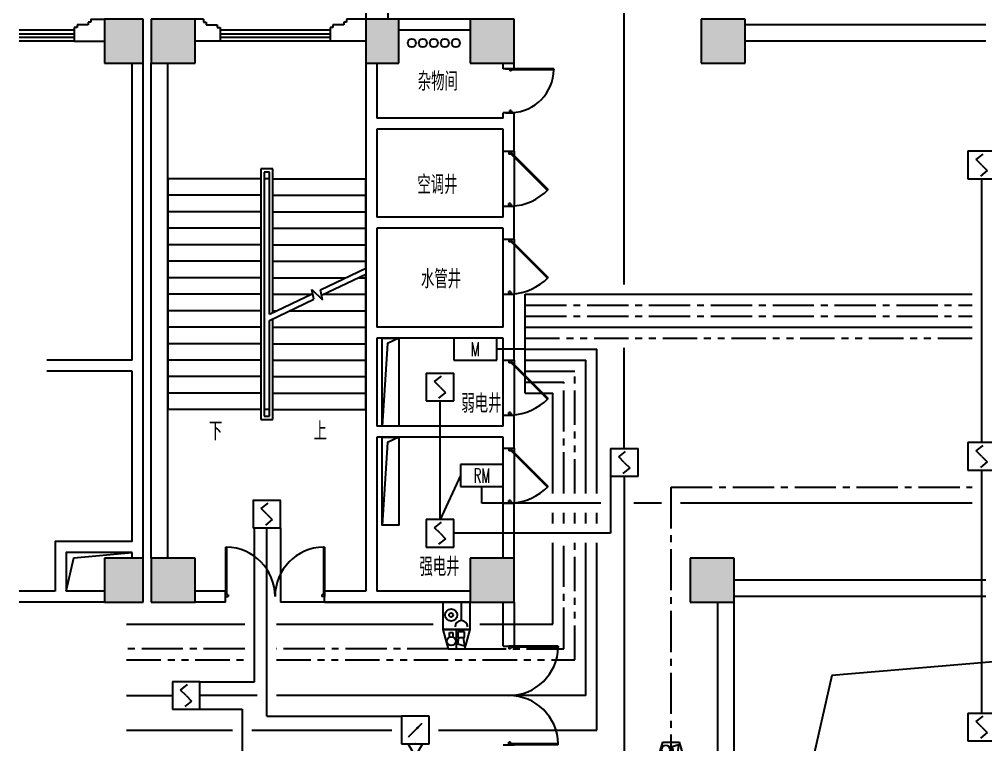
# Model space of a CAD drawing. Extents: x 190999 to 918899, y -200814 to 215286.
# Drawn here: x 771049 to 788621, y 72409 to 85604 of the extents above; entities that cross this region are included whole.
import ezdxf
from ezdxf.enums import TextEntityAlignment as Align

# ---------------------------------------------------------------- set-up
doc = ezdxf.new("R2010")
doc.units = 0
doc.header["$LTSCALE"] = 1000
doc.header["$MEASUREMENT"] = 0
doc.linetypes.add('CENTER2', pattern=[1.125, 0.75, -0.125, 0.125, -0.125])
doc.linetypes.add('PHANTOM2', pattern=[1.25, 0.625, -0.125, 0.125, -0.125, 0.125, -0.125])
for name, color, linetype in [('00-EQUIP', 3, 'Continuous'), ('00-WIRE-4', 6, 'Continuous'), ('A-墙线', 2, 'Continuous'), ('A-外窗', 145, 'Continuous'), ('A-门', 167, 'Continuous'), ('COLUMN', 2, 'Continuous'), ('DIM_SYMB', 3, 'Continuous'), ('PUB_HATCH', 250, 'Continuous'), ('PUB_TEXT', 7, 'Continuous'), ('STAIR', 5, 'Continuous'), ('房间名称', 7, 'Continuous'), ('洞口线', 165, 'Continuous'), ('电井开洞', 97, 'Continuous'), ('雨水管', 151, 'Continuous')]:
    doc.layers.add(name, color=color, linetype=linetype)
doc.styles.add('_COMPLEX', font='COMPLEX.shx', dxfattribs={"width": 0.5})
doc.styles.add('_TCH_DIM', font='SIMPLEX', dxfattribs={"bigfont": 'GBCBIG'})
doc.styles.get("Standard").update_dxf_attribs({"font": 'simhei.ttf'})
doc.styles.add('XXK', font='romans.shx', dxfattribs={"width": 0.75, "bigfont": 'hzf.shx'})
doc.linetypes.add('4INE', pattern='A,1,-0.15,["4",XXK,S=0.3,R=0,X=-0.1,Y=-0.1],-0.25', length=1.4)
doc.linetypes.add('BIG-DLINE', pattern='A,1,-0.15,["D",XXK,S=0.2,R=0,X=-0.1,Y=-0.09],-0.2', length=1.35)

# ---------------------------------------------------------------- blocks, each defined once
blk = doc.blocks.new('m1800')
at = {"layer": 'A-墙线'}
for p, q in [((-900, -100), (-900, 100)), ((900, -100), (900, 100))]:
    blk.add_line(p, q, dxfattribs=at)
at = {"layer": 'A-门'}
for p, q in [((-900, 900), (-899.9999999999418, 9.313225746154785e-10)), ((-900, 900), (-880.0000000000582, 899.9999999990687)), ((-880.0000000000582, 899.9999999990687), (-879.9999999999418, 50.00000000093132)), ((880.0000000000582, 899.9999999990687), (879.9999999999418, 50.00000000093132)), ((900, 900), (880.0000000000582, 899.9999999990687)), ((900, 900), (899.9999999999418, 9.313225746154785e-10)), ((-899.9999999999418, 50.00000000093132), (-870.0000000000582, 50.00000000093132)), ((-899.9999999999418, 9.313225746154785e-10), (-849.9999999999418, 9.313225746154785e-10)), ((-870.0000000000582, 50.00000000093132), (-870, 30)), ((-870, 30), (-849.9999999999418, 30.00000000093132)), ((-849.9999999999418, 30.00000000186265), (-849.9999999999418, 9.313225746154785e-10)), ((849.9999999999418, 30.00000000186265), (849.9999999999418, 9.313225746154785e-10)), ((870, 30), (849.9999999999418, 30.00000000093132)), ((899.9999999999418, 9.313225746154785e-10), (849.9999999999418, 9.313225746154785e-10)), ((870.0000000000582, 50.00000000093132), (870, 30)), ((899.9999999999418, 50.00000000093132), (870.0000000000582, 50.00000000093132))]:
    blk.add_line(p, q, dxfattribs=at)
for centre, start, end in [((-900, 0), 0, 88.72665564132167), ((900, 0), 91.27334436201257, 180)]:
    blk.add_arc(centre, 900, start, end, dxfattribs=at)
blk = doc.blocks.new('bfm01')
at = {"layer": 'A-墙线'}
for p, q in [((-200.0030517580453, -0.004291533608920872), (-0.003051758045330644, -0.004291533608920872)), ((-200.0030517580453, -1000.004291533609), (-0.003051758045330644, -1000.004291533609))]:
    blk.add_line(p, q, dxfattribs=at)
at = {"layer": 'A-门'}
for p, q in [((-200.0030517578125, -1000.004291533609), (-200.0030517578125, -0.004291533608920872)), ((-100.003051757114, -0.004291533667128533), (-100.003051757114, -50.00429153366713)), ((-70.00305175618269, -50.00429153366713), (-100.003051757114, -50.00429153366713)), ((-50.00305175711401, -30.00429153355071), (-70.00305175804533, -30.00429153360892)), ((-70.00305175804533, -30.00429153360892), (-70.00305175711401, -50.00429153366713)), ((-64.14518738078186, -44.14642715716036), (-50.0030517570849, -30.0042915334343)), ((-64.14518738081097, -44.14642715721857), (602.9494616675365, -711.241076205275)), ((-50.00305175711401, -0.004291533667128533), (-50.00305175711401, -30.00429153355071)), ((-50.00305175714311, -30.00429153360892), (617.0330152155366, -697.0403585060849)), ((-0.003051758045330644, -0.004291533608920872), (-0.003051758045330644, -1000.004291533609)), ((-70.00305175618269, -950.0042915336671), (-100.003051757114, -950.0042915336671)), ((-100.003051757114, -1000.004291533667), (-100.003051757114, -950.0042915336671)), ((-50.00305175711401, -1000.004291533667), (-100.003051757114, -1000.004291533667)), ((-70.00305175804533, -970.0042915337253), (-70.00305175711401, -950.0042915336671)), ((-50.00305175711401, -970.0042915337835), (-70.00305175804533, -970.0042915337253)), ((-50.00305175711401, -1000.004291533667), (-50.00305175711401, -970.0042915337835))]:
    blk.add_line(p, q, dxfattribs=at)
blk.add_arc((-100.003051757114, -0.004291533667128533), 1000, 272.8659839719306, 315.8103116972138, dxfattribs=at)
blk = doc.blocks.new('m1000')
at = {"layer": 'A-墙线'}
for p, q in [((0, 0), (0, 200)), ((1000, 0), (1000, 200))]:
    blk.add_line(p, q, dxfattribs=at)
at = {"layer": 'A-门'}
for p, q in [((0, 1100), (5.820766091346741e-11, 100.0000000009313)), ((0, 1100), (19.99999999994179, 1099.999999999069)), ((19.99999999994179, 1099.999999999069), (20.00000000005821, 150.0000000009313)), ((5.820766091346741e-11, 150.0000000009313), (29.99999999994179, 150.0000000009313)), ((5.820766091346741e-11, 100.0000000009313), (50.00000000005821, 100.0000000009313)), ((29.99999999994179, 150.0000000009313), (30, 130)), ((30, 130), (50.00000000005821, 130.0000000009313)), ((50.00000000005821, 130.0000000018626), (50.00000000005821, 100.0000000009313)), ((950.0000000000582, 130.0000000018626), (950.0000000000582, 100.0000000009313)), ((970.0000000001164, 130), (950.0000000000582, 130.0000000009313)), ((1000.000000000058, 100.0000000009313), (950.0000000000582, 100.0000000009313)), ((970.0000000001746, 150.0000000009313), (970.0000000001164, 130)), ((1000.000000000058, 150.0000000009313), (970.0000000001746, 150.0000000009313)), ((1000.000000000058, 150.0000000009313), (1000.000000000058, 100.0000000009313))]:
    blk.add_line(p, q, dxfattribs=at)
blk.add_arc((5.820766091346741e-11, 100.0000000009313), 1000, 2.865983971930656, 88.85400800037786, dxfattribs=at)
blk = doc.blocks.new('_LINKPT1')
at = {"color": 0}
blk.add_line((0, 0), (0, 0), dxfattribs=at)
blk = doc.blocks.new('3S1KCGW2')
for p, q in [((0.499999999999875, 0.499999999999875), (-0.499999999999875, 0.499999999999875)), ((-0.499999999999875, 0.499999999999875), (-0.499999999999875, -0.499999999999875)), ((-0.2, 0.2), (0.05, 0.4)), ((0.499999999999875, -0.499999999999875), (0.499999999999875, 0.499999999999875)), ((0, 0), (-0.2, 0.2)), ((0, 0), (0.2, -0.2)), ((0.2, -0.2), (-0.05, -0.4)), ((-0.499999999999875, -0.499999999999875), (0.499999999999875, -0.499999999999875))]:
    blk.add_line(p, q)
at = {"const_width": 0.04, "flags": 128}
blk.add_lwpolyline([(-0.499999999999875, -0.499999999999875), (-0.499999999999875, 0.499999999999875), (0.499999999999875, 0.499999999999875), (0.499999999999875, -0.499999999999875)], close=True, dxfattribs=at)
at = {"xscale": 0.002, "yscale": 0.002, "zscale": 0.002}
for p in [(0, 0.499999999999875), (-0.499999999999875, 0), (0.499999999999875, 0), (0, -0.499999999999875)]:
    blk.add_blockref('_LINKPT1', p, dxfattribs=at)
at = {"flags": 9}
blk.add_attdef('A', (0, 0), '', height=2e-05, dxfattribs=at)
blk = doc.blocks.new('6A2OE7N0')
for p, q in [((-0.3, 0.3499999999999943), (-0.5, -0.3499999999999943)), ((0.3, 0.3499999999999943), (-0.3, 0.3499999999999943)), ((-0.2456702268532281, -0.06106422118475052), (-0.2856702268532281, 0.2589357788152427)), ((-0.2856702268532281, 0.2589357788152427), (-0.04567022685322809, 0.1789357788152302)), ((-0.04567022685322809, 0.1789357788152302), (-0.08567022685322809, -0.06106422118475052)), ((1.776356839400252e-18, 0.3499999999999943), (-1.776356839400252e-18, -0.3499999999999943)), ((0.5, -0.3499999999999943), (0.3, 0.3499999999999943)), ((-0.5, -0.3499999999999943), (0.5, -0.3499999999999943)), ((-0.2856702268532281, -0.06106422118475052), (-0.2856702268532281, -0.2610642211847676)), ((-0.04567022685322809, -0.06106422118475052), (-0.2856702268532281, -0.06106422118475052)), ((-0.2856702268532281, -0.2610642211847676), (-0.04567022685322809, -0.2610642211847676)), ((-0.04567022685322809, -0.2610642211847676), (-0.04567022685322809, -0.06106422118475052)), ((0.1304115314996602, -0.2439790560947586), (0.1304115314996602, -0.0723030258366748)), ((0.2504115314996602, -0.2439790560947586), (0.1304115314996602, -0.2439790560947586)), ((0.2504115314996602, -0.0723030258366748), (0.2504115314996602, -0.2439790560947586))]:
    blk.add_line(p, q)
at = {"const_width": 0.04, "flags": 128}
blk.add_lwpolyline([(-0.5, -0.3499999999999943), (-0.3, 0.3499999999999943), (0.3, 0.3499999999999943), (0.5, -0.3499999999999943)], close=True, dxfattribs=at)
blk.add_circle((0.1904115314996602, 0.07602094390523462), 0.16)
at = {"xscale": 0.002, "yscale": 0.002, "zscale": 0.002}
for p in [(-0.4, 0), (1.776356839400252e-18, 0.3499999999999943), (0.4, 0), (1.776356839400252e-18, -0.3499999999999943)]:
    blk.add_blockref('_LINKPT1', p, dxfattribs=at)
at = {"flags": 9}
blk.add_attdef('A', (0, 0), '', height=2e-05, dxfattribs=at)
blk = doc.blocks.new('6A2DTKY2')
for p, q in [((0.7799999999988358, 0.3999999999996362), (-0.7799999999988358, 0.3999999999996362)), ((-0.7799999999988358, 0.3999999999996362), (-0.7799999999988358, -0.3999999999996362)), ((0.7799999999988358, -0.3999999999996362), (0.7799999999988358, 0.3999999999996362)), ((-0.7799999999988358, -0.3999999999996362), (0.7799999999988358, -0.3999999999996362))]:
    blk.add_line(p, q)
at = {"xscale": 0.002, "yscale": 0.002, "zscale": 0.002}
for p in [(0, 0.3999999999996362), (-0.7799999999988358, 0), (0.7799999999988358, 0), (0, -0.3999999999996362)]:
    blk.add_blockref('_LINKPT1', p, dxfattribs=at)
at = {"style": '_COMPLEX', "width": 0.6, "flags": 8}
blk.add_attdef('$TEXT$', text='', height=0.52, dxfattribs=at).set_placement((0, 0), align=Align.MIDDLE_CENTER)
at = {"flags": 9}
blk.add_attdef('A', (0, 0), '', height=2e-05, dxfattribs=at)
blk = doc.blocks.new('3T1W6ZCM')
for p, q in [((0.5, 0.5), (-0.5, 0.5)), ((-0.5, 0.5), (-0.5, -0.5)), ((0.5, -0.5), (0.5, 0.5)), ((-0.1775382936502865, 0.1720085469460173), (-0.1775382936502865, -0.443376068438738)), ((-0.5, -0.5), (0.5, -0.5))]:
    blk.add_line(p, q)
at = {"const_width": 0.04}
blk.add_lwpolyline([(-0.5, 0.5), (-0.5, -0.5), (0.5, -0.5), (0.5, 0.5)], close=True, dxfattribs=at)
for radius in [0.2218934911243935, 0.07396449704146453]:
    blk.add_circle((0.1969945486489451, -0.02963126059148635), radius)
blk.add_arc((-0.1775382936502865, 0.4027777777155279), 0.2307692307693, 180, 0)
at = {"xscale": 0.002, "yscale": 0.002, "zscale": 0.002}
for p in [(0, 0.5), (-0.5, 0), (0.5, 0), (0, -0.5)]:
    blk.add_blockref('_LINKPT1', p, dxfattribs=at)
at = {"flags": 9}
blk.add_attdef('A', (0, 0), '', height=2e-05, dxfattribs=at)
blk = doc.blocks.new('$VALVE$00000437')
for p in [(0, 0), (86.96662483444015, 124.2674372167858)]:
    blk.add_line(p, (0, 124.2674372167858))
blk.add_lwpolyline([(-125.1919539347655, -72.2796083046087), (125.1919539347655, 72.27960830461234), (125.1919539347618, -72.2796083046087), (-125.1919539347618, 72.27960830461234)], close=True)
for p in [(-125.1919539347655, 1.818989403545856e-12), (125.1919539347655, 1.818989403545856e-12)]:
    blk.add_point(p)
blk = doc.blocks.new('3S2OQ2I8')
for p, q in [((-0.5000000000001503, 0.5000000000001544), (0.5000000000001503, 0.5000000000001544)), ((-0.5000000000001503, -0.5000000000001544), (-0.5000000000001503, 0.5000000000001544)), ((0.5000000000001503, 0.5000000000001544), (0.5000000000001503, -0.5000000000001544)), ((-0.2500000000000752, -0.2500000000000772), (0.2500000000000752, 0.2500000000000772)), ((0.5000000000001503, -0.5000000000001544), (-0.5000000000001503, -0.5000000000001544))]:
    blk.add_line(p, q)
at = {"const_width": 0.04, "flags": 128}
blk.add_lwpolyline([(-0.5000000000001503, -0.5000000000001544), (-0.5000000000001503, 0.5000000000001544), (0.5000000000001503, 0.5000000000001544), (0.5000000000001503, -0.5000000000001544)], close=True, dxfattribs=at)
blk.add_solid([(0.2500000000000752, 0.2500000000000772), (0.02097020215397069, 0.09703461984575805), (0.09711477732838583, 0.02850939278686963)])
at = {"xscale": 0.002, "yscale": 0.002, "zscale": 0.002}
for p in [(0, 0.5000000000001544), (-0.5000000000001503, 0), (0.5000000000001503, 0), (0, -0.5000000000001544)]:
    blk.add_blockref('_LINKPT1', p, dxfattribs=at)
at = {"flags": 9}
blk.add_attdef('A', (0, 0), '', height=2e-05, dxfattribs=at)
blk = doc.blocks.new('6A2DRK5Q')
for p, q in [((0.7799999999988358, 0.3999999999996362), (-0.7799999999988358, 0.3999999999996362)), ((-0.7799999999988358, 0.3999999999996362), (-0.7799999999988358, -0.3999999999996362)), ((0.7799999999988358, -0.3999999999996362), (0.7799999999988358, 0.3999999999996362)), ((-0.7799999999988358, -0.3999999999996362), (0.7799999999988358, -0.3999999999996362))]:
    blk.add_line(p, q)
at = {"xscale": 0.002, "yscale": 0.002, "zscale": 0.002}
for p in [(0, 0.3999999999996362), (-0.7799999999988358, 0), (0.7799999999988358, 0), (0, -0.3999999999996362)]:
    blk.add_blockref('_LINKPT1', p, dxfattribs=at)
at = {"style": '_COMPLEX', "width": 0.6, "flags": 8}
blk.add_attdef('$TEXT$', text='', height=0.52, dxfattribs=at).set_placement((0, 0), align=Align.MIDDLE_CENTER)
at = {"flags": 9}
blk.add_attdef('A', (0, 0), '', height=2e-05, dxfattribs=at)

msp = doc.modelspace()

# ---------------------------------------------------------------- hatches: boundary and pattern name
at = {"layer": 'PUB_HATCH'}
for points in [[(773298.5377769031, 85603.69648177276), (772598.540828661, 85603.69648177252), (772598.540828661, 84803.69724471221), (773298.5377769031, 84803.69724471221)], [(774248.5370139667, 85603.69648177462), (773448.5377769031, 85603.69648177252), (773448.5377768988, 84803.69724471058), (774248.5370139645, 84803.69724471011)], [(777948.5438804185, 85603.69648177229), (777348.5377769029, 85603.69648177229), (777348.5377769008, 84803.69648176763), (777948.5438804192, 84803.69648176763)], [(780048.5377769031, 85603.69648177252), (779248.5339622092, 85603.69648177462), (779248.5339622113, 84803.69724471163), (780048.5377769022, 84803.69724471268)], [(784248.5370139627, 85603.69724471233), (783448.5370139605, 85603.69724471396), (783448.5370139653, 84803.69724471163), (784248.5370139627, 84803.69724471151)], [(773298.5377769031, 75803.69571883307), (772598.540828661, 75803.69571883307), (772598.540828661, 75003.69648177252), (773298.5377769031, 75003.69648177252)], [(774248.540828661, 75803.69571883307), (773448.5377769031, 75803.69571883307), (773448.5377769031, 75003.69648177252), (774248.540828661, 75003.69648177252)], [(780048.5377769031, 75803.69571883284), (779248.5347251453, 75803.69571883307), (779248.5347251453, 75003.69648177252), (780048.5377769031, 75003.69648177252)], [(784048.5377769031, 75003.69343001541), (784048.5377769031, 75803.69266707619), (783248.5347251453, 75803.69266707619), (783248.5347251453, 75003.69343001564)]]:
    msp.add_hatch(color=256, dxfattribs=at).paths.add_polyline_path(points)

# ---------------------------------------------------------------- linework, layer by layer
at = {"layer": '00-WIRE-4'}
for p, q in [((782048.5377769037, 80778.6964817791), (782048.5377769036, 89173.69343002152)), ((788548.5372046989, 77903.69438369598), (788548.5372046989, 82703.69629104454)), ((780248.5377769034, 78803.69648177912), (780248.5377769034, 80603.6964817791)), ((780248.5377769034, 79603.6964817791), (779728.5377769023, 79603.6964817791)), ((782048.5377769036, 77793.69343002129), (782048.5377769036, 79628.69648177912)), ((780248.5377769035, 79403.69648177912), (781348.5377769037, 79403.69648177912)), ((781348.5377769038, 76978.6964817791), (781348.5377769037, 79403.69648177912)), ((780248.5377769035, 79203.69648177912), (781148.5377769037, 79203.69648177912)), ((778698.5377769036, 76504.83254677698), (778698.5377769036, 78662.83909563429)), ((788548.5372046989, 72978.69381149128), (788548.5372046989, 77403.6943836961)), ((779068.5377769046, 77303.6964817791), (778698.5377769036, 76504.83254677703)), ((781798.5377769037, 77293.69343002146), (781798.5377769037, 76254.83254677709)), ((782048.5377769036, 77293.69343002146), (782048.5377769036, 70596.89509242546)), ((781348.5377769037, 76429.83254677709), (781348.5377769038, 76628.6964817791)), ((775323.5377769037, 73553.69648177939), (775323.5377769037, 76353.69648177963)), ((775548.5377769036, 72925.13860076318), (775548.5377769036, 76353.69648177963)), ((775798.5377769035, 76353.69648177963), (775798.5377769035, 75003.69343002158)), ((781798.5377769037, 76254.83254677709), (778948.5377769035, 76254.83254677709)), ((781348.5377769037, 73303.69648177945), (781348.5377769037, 76079.83254677709)), ((778748.5347251456, 75003.69343002158), (775798.5377769035, 75003.69343002158)), ((774331.871110237, 73553.69648177939), (775323.5377769037, 73553.69648177939)), ((772998.5377769042, 73303.69648177948), (773831.8711102371, 73303.69648177947)), ((775373.5377769036, 73303.69648177945), (774331.871110237, 73303.69648177945)), ((781348.5377769037, 73303.69648177945), (775723.5377769036, 73303.69648177945)), ((774331.871110237, 73053.69648177951), (775098.5377769031, 73053.69648177951)), ((775098.5377769031, 73053.69648177951), (775098.5377769031, 70763.41351240606)), ((775548.5377769036, 72925.13860076318), (777998.1924951812, 72925.13860076318))]:
    msp.add_line(p, q, dxfattribs=at)
at = {"layer": '00-WIRE-4', "linetype": '4INE'}
for p, q in [((780248.5377769034, 80603.6964817791), (788373.5372046989, 80603.6964817791)), ((780748.5377769037, 76978.6964817791), (780748.5377769037, 78803.69648177912)), ((779458.5377769042, 76803.6964817791), (779458.5377769042, 77103.69648177928)), ((781623.5377769037, 76803.6964817791), (779458.5377769042, 76803.6964817791)), ((782723.5316733881, 76803.6964817791), (782223.5377769036, 76803.6964817791)), ((788373.5372046989, 76803.6964817791), (783073.5316733881, 76803.6964817791)), ((780748.5377769037, 76429.83254677709), (780748.5377769037, 76628.6964817791)), ((780748.5377769037, 74603.69343001844), (780748.5377769037, 76079.83254677709)), ((772998.537776904, 74603.69343001844), (775148.5377769037, 74603.69343001844)), ((775723.5377769037, 74603.69343001844), (778573.5347251456, 74603.69343001844)), ((779423.5347251454, 74603.69343001844), (780748.5377769037, 74603.69343001844))]:
    msp.add_line(p, q, dxfattribs=at)
at = {"layer": '00-WIRE-4', "linetype": 'CENTER2'}
for p, q in [((780248.5377769034, 80403.6964817791), (788373.5372046989, 80403.6964817791)), ((780248.5377769034, 80203.6964817791), (788373.5372046989, 80203.6964817791)), ((780248.5377769034, 79003.69648177912), (780948.5377769037, 79003.69648177912)), ((780948.5377769037, 76978.6964817791), (780948.5377769037, 79003.69648177912)), ((780248.5377769034, 78803.69648177912), (780748.5377769037, 78803.69648177912)), ((782898.5316733881, 77093.69648177951), (788373.5372046989, 77093.69648177951)), ((782898.5316733881, 77093.69648177951), (782898.5316733881, 72453.69648177791)), ((780948.5377769037, 76429.83254677709), (780948.5377769037, 76628.6964817791)), ((780948.5377769037, 74153.69343002158), (780948.5377769037, 76079.83254677709)), ((775148.5377769036, 74153.69343002097), (772998.537776904, 74153.69343002098)), ((778853.943653877, 74153.69343002091), (775723.5377769037, 74153.69343002095)), ((779148.5347251456, 74153.69343002158), (780948.5377769037, 74153.69343002158))]:
    msp.add_line(p, q, dxfattribs=at)
at = {"layer": '00-WIRE-4', "linetype": 'BIG-DLINE'}
for p, q in [((780248.5377769035, 80003.69648177912), (788373.5372046989, 80003.69648177912)), ((780248.5377769035, 79603.6964817791), (781548.5377769037, 79603.6964817791)), ((781548.5377769037, 76978.6964817791), (781548.5377769037, 79603.6964817791)), ((781548.5377769037, 76429.83254677709), (781548.5377769037, 76628.6964817791)), ((781548.5377769037, 72675.13860076288), (781548.5377769037, 76079.83254677709)), ((772998.5377769041, 72675.13860076286), (774923.537776903, 72675.13860076288)), ((775273.537776903, 72675.13860076288), (777823.1924951812, 72675.13860076288)), ((778673.1924951815, 72675.13860076288), (781548.5377769037, 72675.13860076288))]:
    msp.add_line(p, q, dxfattribs=at)
at = {"layer": '00-WIRE-4', "linetype": 'PHANTOM2'}
for p, q in [((780248.5377769035, 79803.69648177912), (788373.5372046989, 79803.69648177912)), ((781148.5377769038, 76978.6964817791), (781148.5377769037, 79203.69648177912)), ((781148.537776904, 76429.83254677709), (781148.5377769038, 76628.6964817791)), ((781148.5377769037, 73953.69648177939), (781148.537776904, 76079.83254677709)), ((772998.537776904, 73953.69648177939), (775148.5377769036, 73953.69648177939)), ((775723.5377769037, 73953.69648177939), (781148.5377769037, 73953.69648177939))]:
    msp.add_line(p, q, dxfattribs=at)
at = {"layer": 'A-墙线'}
for p, q in [((777748.5377769031, 86303.69343002758), (777748.537776903, 85603.69343002827)), ((777348.5377769043, 86003.69343002763), (777348.5377769024, 85603.69648178469)), ((772348.5301475088, 85603.69648178446), (772598.5408286612, 85603.69648178446)), ((772348.5301475088, 85603.69648178446), (772348.5301475088, 85553.69648178446)), ((774398.5377769034, 85603.69648178306), (774248.5370139669, 85603.69648178387)), ((774398.5377769034, 85603.69648178306), (774398.5377769034, 85553.69648178306)), ((777348.5377769034, 85603.69648178446), (776998.5377769034, 85603.69648178446)), ((776998.5377769038, 85603.69648178306), (776998.5377769038, 85553.69648178306)), ((779248.5339622095, 85603.69648178446), (777948.543880419, 85603.69648178446)), ((772098.5301475088, 85453.69648178446), (772048.5301475088, 85453.69648178446)), ((772048.5301475088, 85453.69648178446), (772048.5301475088, 85203.69648178446)), ((772098.5301475088, 85503.69648178446), (772098.5301475088, 85453.69648178446)), ((772298.5301475088, 85503.69648178446), (772098.5301475088, 85503.69648178446)), ((772298.5301475088, 85553.69648178446), (772298.5301475088, 85503.69648178446)), ((772348.5301475088, 85553.69648178446), (772298.5301475088, 85553.69648178446)), ((774398.5377769034, 85553.69648178306), (774448.5377769034, 85553.69648178306)), ((774448.5377769034, 85553.69648178306), (774448.5377769034, 85503.69648178283)), ((774448.5377769034, 85503.69648178283), (774648.5377769034, 85503.69648178306)), ((774648.5377769034, 85503.69648178306), (774648.5377769034, 85453.69648178306)), ((774648.5377769034, 85453.69648178306), (774698.5377769034, 85453.69648178306)), ((774698.5377769034, 85453.69648178306), (774698.5377769034, 85203.69648178306)), ((776748.5377769038, 85453.69648178306), (776698.5377769038, 85453.69648178306)), ((776698.5377769038, 85453.69648178306), (776698.5377769038, 85203.69648178306)), ((776748.5377769038, 85503.69648178306), (776748.5377769038, 85453.69648178306)), ((776948.5377769038, 85503.69648178283), (776748.5377769038, 85503.69648178306)), ((776948.5377769038, 85553.69648178306), (776948.5377769038, 85503.69648178283)), ((776998.5377769038, 85553.69648178306), (776948.5377769038, 85553.69648178306)), ((779248.5339622105, 85403.69648178446), (777948.543880419, 85403.69648178446)), ((772048.5301475088, 85203.69648178446), (772598.5408286612, 85203.69648178446)), ((774698.5377769034, 85203.69648178446), (774248.5370139658, 85203.69648178446)), ((777348.5377769034, 85203.69648178446), (776698.5377769034, 85203.69648178446)), ((773098.5377769034, 79403.69648178446), (773098.5377769034, 84803.69724472414)), ((773298.5377769034, 75803.695718845), (773298.5377769034, 84803.69724472414)), ((773448.5377769034, 75803.695718845), (773448.5377769034, 84803.69724472251)), ((773748.5377769034, 75803.695718845), (773748.5377769036, 84803.69724472234)), ((777348.5377769034, 84803.69648177957), (777348.5377769034, 75203.69648178422)), ((777548.5377769034, 84803.69648177957), (777548.5377769034, 83803.69648178446)), ((779848.5377769023, 84703.69724472455), (779848.5377769023, 84803.69724472432)), ((780048.5377769023, 84703.69724472455), (779848.5377769023, 84703.69724472455)), ((780048.5377769023, 84703.69724472455), (780048.5377769023, 84803.69724472455)), ((779848.5377769032, 83803.69648178446), (779848.5377769034, 83903.69724472525)), ((780048.5377769034, 83903.69724472525), (779848.5377769034, 83903.69724472525)), ((780048.5377769034, 83203.69648178446), (780048.5377769034, 83903.69724472525)), ((779848.5377769036, 83803.69648178446), (777548.5377769034, 83803.69648178446)), ((777548.5377769034, 83603.69648178422), (777548.5377769034, 82003.69648178446)), ((779848.5377769036, 83603.69648178422), (777548.5377769034, 83603.69648178422)), ((779848.5377769034, 83203.69648178446), (779848.5377769034, 83603.69648178422)), ((779848.5377769034, 82003.69648178446), (779848.5377769034, 82203.69648178446)), ((780048.5377769034, 81603.69648178446), (780048.5377769034, 82203.69648178446)), ((779848.5377769036, 82003.69648178446), (777548.5377769036, 82003.69648178446)), ((777548.5377769034, 81803.69648178446), (777548.5377769034, 80003.69648178446)), ((779848.5377769036, 81803.69648178446), (777548.5377769036, 81803.69648178446)), ((779848.5377769034, 81603.69648178446), (779848.5377769034, 81803.69648178446)), ((779848.5377769034, 80003.69648178446), (779848.5377769034, 80603.69648178446)), ((780048.5377769034, 79403.69648178446), (780048.5377769034, 80603.69648178446)), ((779848.5377769034, 80003.69648178446), (777548.5377769034, 80003.69648178446)), ((777548.5377769034, 79803.69648178446), (777548.5377769034, 78203.69648178446)), ((779848.5377769034, 79803.69648178446), (777548.5377769034, 79803.69648178446)), ((779848.5377769034, 79403.69648178446), (779848.5377769034, 79803.69648178446)), ((773098.5377769034, 79403.69648178446), (771548.5377769034, 79403.69648178446)), ((773098.5377769034, 79203.69648178446), (771548.5377769034, 79203.69648178446)), ((773098.5377769034, 76103.69343002932), (773098.5377769034, 79203.69648178446)), ((779848.5377769034, 78203.69648178446), (779848.5377769034, 78403.69648178446)), ((780048.5377769034, 77803.69648178446), (780048.5377769034, 78403.69648178446)), ((779848.5377769034, 78203.69648178446), (777548.5377769034, 78203.69648178446)), ((777548.5377769034, 78003.69648178446), (777548.5377769034, 75203.69648178446)), ((779848.5377769034, 78003.69648178446), (777548.5377769034, 78003.69648178446)), ((779848.5377769034, 77803.69648178446), (779848.5377769034, 78003.69648178446)), ((779848.5377769034, 75803.69571884477), (779848.5377769034, 76803.69648178446)), ((780048.5377769034, 75803.69571884477), (780048.5377769034, 76803.69648178446)), ((773098.5377769034, 75803.695718845), (773098.5377769034, 75903.69343002932)), ((771698.5377769024, 75203.69648178446), (771048.5408286607, 75203.69648178446)), ((772598.5408286612, 75203.69648178446), (771898.4762747071, 75203.69648178446)), ((774798.5377769034, 75203.69648178446), (774248.5408286612, 75203.69648178446)), ((777348.5377769034, 75203.69648178446), (776598.5377769034, 75203.69648178446)), ((779248.5347251458, 75203.69648178446), (777548.5377769034, 75203.69648178446)), ((772598.5408286612, 75003.69648178446), (771048.5408286607, 75003.69648178446)), ((774798.5377769034, 75003.69648178446), (774248.5408286612, 75003.69648178446)), ((776598.5377769034, 75003.69648178446), (779248.5347251458, 75003.69648178446)), ((779848.5377769036, 74203.69648178446), (779848.5377769036, 75003.69648178446)), ((780048.5377769036, 75003.69648178446), (780048.5377769036, 74203.69648178446))]:
    msp.add_line(p, q, dxfattribs=at)
for points in [[(773098.5377769034, 76103.69343002932), (771698.5377769024, 76103.69343002932), (771698.5377769024, 75203.69648178446)], [(773098.5377769034, 75903.69343002932), (771898.5377769024, 75903.69343002932), (771898.5377769024, 75203.69648178446)]]:
    msp.add_lwpolyline(points, dxfattribs=at)
at = {"layer": 'A-外窗'}
for p, q in [((772048.5301475088, 85403.69648178446), (771048.5408286607, 85403.69648178446)), ((776698.5377769038, 85403.69648178306), (774698.5377769034, 85403.69648178306)), ((772048.5301475088, 85333.69648178446), (771048.5408286607, 85333.69648178446)), ((772048.5301475088, 85273.69648178446), (771048.5408286607, 85273.69648178446)), ((776698.5377769038, 85333.69648178306), (774698.5377769034, 85333.69648178306)), ((776698.5377769038, 85273.69648178306), (774698.5377769034, 85273.69648178306)), ((772048.5301475088, 85203.69648178446), (771048.5408286607, 85203.69648178446)), ((776698.5377769038, 85203.69648178306), (774698.5377769034, 85203.69648178306))]:
    msp.add_line(p, q, dxfattribs=at)
at = {"layer": 'COLUMN'}
for p, q in [((773298.5377769031, 85603.69648177276), (772598.540828661, 85603.69648177252)), ((772598.540828661, 85603.69648177252), (772598.540828661, 84803.69724471221)), ((773298.5377769031, 84803.69724471221), (773298.5377769031, 85603.69648177276)), ((774248.5370139667, 85603.69648177462), (773448.5377769031, 85603.69648177252)), ((773448.5377769031, 85603.69648177252), (773448.5377768988, 84803.69724471058)), ((774248.5370139645, 84803.69724471011), (774248.5370139667, 85603.69648177462)), ((777948.5438804185, 85603.69648177229), (777348.5377769029, 85603.69648177229)), ((777348.5377769029, 85603.69648177229), (777348.5377769008, 84803.69648176763)), ((777948.5438804192, 84803.69648176763), (777948.5438804185, 85603.69648177229)), ((780048.5377769031, 85603.69648177252), (779248.5339622092, 85603.69648177462)), ((779248.5339622092, 85603.69648177462), (779248.5339622113, 84803.69724471163)), ((780048.5377769022, 84803.69724471268), (780048.5377769031, 85603.69648177252)), ((784248.5370139627, 85603.69724471233), (783448.5370139605, 85603.69724471396)), ((783448.5370139605, 85603.69724471396), (783448.5370139653, 84803.69724471163)), ((784248.5370139627, 84803.69724471151), (784248.5370139627, 85603.69724471233)), ((772598.540828661, 84803.69724471221), (773298.5377769031, 84803.69724471221)), ((773448.5377768988, 84803.69724471058), (774248.5370139645, 84803.69724471011)), ((777348.5377769008, 84803.69648176763), (777948.5438804192, 84803.69648176763)), ((779248.5339622113, 84803.69724471163), (780048.5377769022, 84803.69724471268)), ((783448.5370139653, 84803.69724471163), (784248.5370139627, 84803.69724471151)), ((773298.5377769031, 75803.69571883307), (772598.540828661, 75803.69571883307)), ((772598.540828661, 75803.69571883307), (772598.540828661, 75003.69648177252)), ((773298.5377769031, 75003.69648177252), (773298.5377769031, 75803.69571883307)), ((774248.540828661, 75803.69571883307), (773448.5377769031, 75803.69571883307)), ((773448.5377769031, 75803.69571883307), (773448.5377769031, 75003.69648177252)), ((774248.540828661, 75003.69648177252), (774248.540828661, 75803.69571883307)), ((780048.5377769031, 75803.69571883284), (779248.5347251453, 75803.69571883307)), ((779248.5347251453, 75803.69571883307), (779248.5347251453, 75003.69648177252)), ((780048.5377769031, 75003.69648177252), (780048.5377769031, 75803.69571883284)), ((784048.5377769031, 75803.69266707619), (783248.5347251453, 75803.69266707619)), ((783248.5347251453, 75803.69266707619), (783248.5347251453, 75003.69343001564)), ((784048.5377769031, 75003.69343001541), (784048.5377769031, 75803.69266707619)), ((772598.540828661, 75003.69648177252), (773298.5377769031, 75003.69648177252)), ((773448.5377769031, 75003.69648177252), (774248.540828661, 75003.69648177252)), ((779248.5347251453, 75003.69648177252), (780048.5377769031, 75003.69648177252)), ((783248.5347251453, 75003.69343001564), (784048.5377769031, 75003.69343001541))]:
    msp.add_line(p, q, dxfattribs=at)
at = {"layer": 'DIM_SYMB'}
for points in [[(774591.0377769037, 78503.69724472763, 0, 0, 0), (774591.0377769034, 83754.04471049178, 0, 0, 0), (776503.5377769062, 83754.04471050063, 0, 0, 0), (776503.5377769035, 81203.6972447281, 80, 0, 0), (776503.5377769031, 80903.6972447281, 0, 0, 0)], [(776503.5377769031, 78503.6972447238, 0, 0, 0), (776503.5377769029, 80003.69724472449, 80, 0, 0), (776503.5377769029, 80303.69724472449, 0, 0, 0)]]:
    msp.add_lwpolyline(points, format="xyseb", dxfattribs=at)
at = {"layer": 'STAIR'}
for p, q in [((788620.6157155404, 85503.69724472426), (784248.5370139695, 85503.69724472426)), ((788620.615715542, 85203.69724472461), (784248.5370139693, 85203.69724472461)), ((775658.5377769036, 82883.69724465744), (775438.5377769036, 82883.69724465744)), ((775438.5377769036, 82883.69724465744), (775438.5377769036, 78323.69724465744)), ((775598.5377769036, 82823.69724465744), (775498.5377769036, 82823.69724465744)), ((775498.5377769036, 82823.69724465744), (775498.5377769036, 78383.69724465744)), ((775598.5377769031, 80239.15894321696), (775598.5377769036, 82823.69724465744)), ((775658.537776904, 80267.95894321793), (775658.5377769036, 82883.69724465744)), ((773748.5377769029, 82703.69724472729), (773748.5377769029, 78503.69724472729)), ((775438.537776904, 82703.69724472397), (773748.5377769029, 82703.69724472729)), ((775498.5377769029, 82703.69724472729), (775498.5377769029, 78503.69724472729)), ((775598.5377769029, 82703.69724472729), (775498.5377769029, 82703.69724472729)), ((775598.5377769016, 80239.15894321614), (775598.5377769029, 82703.69724472729)), ((775658.537776904, 82703.69724472397), (777348.5377769029, 82703.69724472729)), ((777348.5377769016, 81079.15894320462), (777348.5377769029, 82703.69724472729)), ((775438.537776904, 82403.69724472397), (773748.5377769029, 82403.69724472729)), ((775658.537776904, 82403.69724472397), (777348.5377769029, 82403.69724472729)), ((775438.537776904, 82103.69724472397), (773748.5377769029, 82103.69724472729)), ((775658.537776904, 82103.69724474143), (777348.5377769029, 82103.69724472729)), ((775438.537776904, 81803.69724472397), (773748.5377769029, 81803.69724472729)), ((775658.537776904, 81803.69724472397), (777348.5377769029, 81803.69724472729)), ((775438.537776904, 81503.69724474143), (773748.5377769029, 81503.69724472729)), ((775658.537776904, 81503.69724472397), (777348.5377769029, 81503.69724472729)), ((775438.537776904, 81203.69724472397), (773748.5377769029, 81203.69724472729)), ((775658.537776904, 81203.69724472397), (777348.5377769029, 81203.69724472729)), ((776526.9788031046, 80684.81063580106), (777348.5377769017, 81079.15894322045)), ((775438.537776904, 80903.69724472397), (773748.5377769029, 80903.69724472729)), ((775658.537776904, 80903.69724474143), (776982.9925717553, 80903.69724473584)), ((776546.0956723427, 80583.06333604234), (777348.5377769016, 80968.23554623657)), ((777214.0829821266, 80903.69724473375), (777348.5377769029, 80903.69724472729)), ((777348.5377769029, 78503.69724472729), (777348.5377769016, 80968.2355462269)), ((776402.1056656409, 80513.9481328245), (776369.1574450019, 80689.31118233228)), ((776369.1574450019, 80689.31118233228), (776561.465632773, 80501.2585207891)), ((776561.465632773, 80501.2585207891), (776526.9788031046, 80684.81063580106)), ((775438.537776904, 80603.69724472397), (773748.5377769029, 80603.69724472729)), ((775598.5377769016, 80239.15894321376), (776382.9887964027, 80615.69543258363)), ((775598.5377769016, 80128.23554622359), (776402.1056656409, 80513.9481328245)), ((775658.537776904, 80603.69724472397), (776357.9925717141, 80603.69724473526)), ((776589.0829821402, 80603.69724473567), (777348.5377769029, 80603.69724472729)), ((775438.537776904, 80303.69724474143), (773748.5377769029, 80303.69724472729)), ((775658.537776904, 80303.69724472397), (775732.9925716892, 80303.69724471582)), ((775658.5377769036, 78323.69724465744), (775658.5377769041, 80157.03554619738)), ((775964.0829821466, 80303.69724471628), (777348.5377769029, 80303.69724472729)), ((775438.537776904, 80003.69724472397), (773748.5377769029, 80003.69724472729)), ((775598.5377769029, 78503.69724472729), (775598.5377769016, 80128.23554619582)), ((775598.5377769036, 78383.69724465744), (775598.5377769032, 80128.2355461967)), ((775658.537776904, 80003.69724472397), (777348.5377769029, 80003.69724472729)), ((775438.537776904, 79703.69724472397), (773748.5377769029, 79703.69724472729)), ((775658.537776904, 79703.69724472397), (777348.5377769029, 79703.69724472729)), ((775438.537776904, 79403.69724472397), (773748.5377769029, 79403.69724472729)), ((775658.537776904, 79403.69724472397), (777348.5377769029, 79403.69724472729)), ((775438.537776904, 79103.69724472397), (773748.5377769029, 79103.69724472729)), ((775658.537776904, 79103.69724472397), (777348.5377769029, 79103.69724472729)), ((775438.537776904, 78803.69724472397), (773748.5377769029, 78803.69724472729)), ((775658.537776904, 78803.69724474143), (777348.5377769029, 78803.69724472729)), ((775438.537776904, 78503.69724472397), (773748.5377769029, 78503.69724472729)), ((775598.5377769029, 78503.69724472729), (775498.5377769029, 78503.69724472729)), ((775498.5377769036, 78383.69724465744), (775598.5377769036, 78383.69724465744)), ((775658.537776904, 78503.69724472397), (777348.5377769029, 78503.69724472729)), ((775438.5377769036, 78323.69724465744), (775658.5377769036, 78323.69724465744)), ((788620.6157155421, 75403.6896153306), (784048.5377769034, 75403.6896153306)), ((788620.6157155405, 75103.68961533095), (784048.5377769034, 75103.68961533095)), ((783748.5377769036, 71603.69343002752), (783748.5377769036, 75003.69343002728)), ((784048.5377769034, 71603.69343002746), (784048.5377769034, 75003.69343003404)), ((801448.5377769034, 75003.69343002728), (785825.9503877527, 73668.28727931762)), ((785825.9503877527, 73668.28727931762), (784048.5408286612, 65903.69648178446))]:
    msp.add_line(p, q, dxfattribs=at)
at = {"layer": '洞口线', "ltscale": 2}
msp.add_lwpolyline([(771898.4762747071, 75203.69648178446), (772040.9910603008, 75808.57201325754), (773098.5377769034, 75903.69343002932)], dxfattribs=at)
at = {"layer": '电井开洞'}
for points in [[(777948.5377769034, 79803.69648177893), (777743.1789118933, 79705.12322748645), (777648.5377769035, 78203.69648177893)], [(777948.5377769034, 78003.69648177893), (777743.1789118933, 77905.12322748645), (777648.5377769035, 76403.69648177893)]]:
    msp.add_lwpolyline(points, dxfattribs=at)
at = {"layer": '电井开洞', "color": 4}
for points in [[(777648.5377769035, 79803.69648177893), (777948.5377769034, 79803.69648177893), (777948.5377769034, 78203.69648177893), (777648.5377769034, 78203.69648177893)], [(777648.5377769035, 78003.69648177893), (777948.5377769034, 78003.69648177893), (777948.5377769034, 76403.69648177893), (777648.5377769034, 76403.69648177893)]]:
    msp.add_lwpolyline(points, close=True, dxfattribs=at)
at = {"layer": '雨水管'}
for centre in [(778185.537776904, 85172.19648177898), (778385.537776904, 85172.19648177898), (778585.537776904, 85172.19648177898), (778785.537776904, 85172.19648177898), (778985.537776904, 85172.19648177898)]:
    msp.add_circle(centre, 75, dxfattribs=at)

# ---------------------------------------------------------------- block references
at = {"layer": '00-EQUIP', "yscale": 500, "zscale": 500}
for name, p, xscale in [('3S1KCGW2', (788548.5372046989, 82953.69629104449), 500), ('3S1KCGW2', (778698.5377769036, 78912.83909563418), 500), ('3S1KCGW2', (788548.5372046989, 77653.69438369604), 500), ('3S1KCGW2', (782048.5377769036, 77543.6934300214), 500), ('3S1KCGW2', (778698.5377769036, 76254.83254677709), 500), ('3S1KCGW2', (788548.5372046989, 72728.69381149134), 500), ('6A2OE7N0', (782898.5316733881, 72278.69648177791), -500)]:
    msp.add_blockref(name, p, dxfattribs=dict(at, xscale=xscale))
at = {"layer": '00-EQUIP', "xscale": 500, "yscale": 500, "zscale": 500}
for name, p, values in [('6A2DTKY2', (779338.5377769029, 79603.6964817791), {'$TEXT$': 'M'}), ('6A2DRK5Q', (779458.5377769042, 77303.6964817791), {'$TEXT$': 'RM'})]:
    msp.add_blockref(name, p, dxfattribs=at).add_auto_attribs(values)
at = {"layer": '00-EQUIP'}
for name, p, xscale, yscale, zscale, rotation in [('3S1KCGW2', (775548.5377769036, 76603.69648177957), 500, 500, 500, 180), ('3T1W6ZCM', (778998.5347251456, 74753.69343002158), 500, 500, 500, 180), ('6A2OE7N0', (778998.5347251456, 74328.69343002158), 500, 500, 500, 180), ('3S1KCGW2', (774081.871110237, 73303.69648177945), 500, 500, 500, 180), ('3S2OQ2I8', (778248.1924951813, 72675.13860076299), -500, 500, 500, 270), ('$VALVE$00000437', (778248.1924951813, 72199.7930836818), 1.799999999988358, -1.799999999988358, 1.8, 270)]:
    msp.add_blockref(name, p, dxfattribs=dict(at, xscale=xscale, yscale=yscale, zscale=zscale, rotation=rotation))
at = {"layer": 'A-门', "xscale": 0.7999999999883585, "yscale": 0.7999999999883585, "zscale": 0.8, "rotation": 270}
msp.add_blockref('m1000', (779888.5377769035, 84703.69724472455), dxfattribs=at)
at = {"layer": 'A-门'}
for name, p in [('bfm01', (780048.5408286614, 83203.70077331807)), ('bfm01', (780048.5408286614, 81603.70077331807)), ('bfm01', (780048.5408286614, 79403.70077331807)), ('bfm01', (780048.5408286614, 77803.70077331807)), ('m1800', (775698.5377769034, 75103.6964817826))]:
    msp.add_blockref(name, p, dxfattribs=at)
at = {"layer": 'A-门', "rotation": 270}
msp.add_blockref('m1800', (779948.5377769034, 73303.69648178446), dxfattribs=at)

# ---------------------------------------------------------------- texts
at = {"layer": 'PUB_TEXT', "style": '_TCH_DIM'}
for s, p in [('下', (774496.090968393, 77943.69724472763)), ('上', (776399.2824577542, 77943.6972447238))]:
    msp.add_text(s, height=337.5886524822695, dxfattribs=at).set_placement(p)
at = {"layer": '房间名称', "style": '_TCH_DIM'}
for s, p in [('杂物间', (778294.3217775365, 84305.33101283538)), ('空调井', (778287.9539161134, 82426.7562433692)), ('水管井', (778351.8093916592, 80711.13437099254)), ('弱电井', (779086.307280094, 78445.81228404457)), ('强电井', (778324.243526508, 75476.40077527368))]:
    msp.add_text(s, height=337.5886524822695, dxfattribs=at).set_placement(p)

doc.saveas('drawing.dxf')
